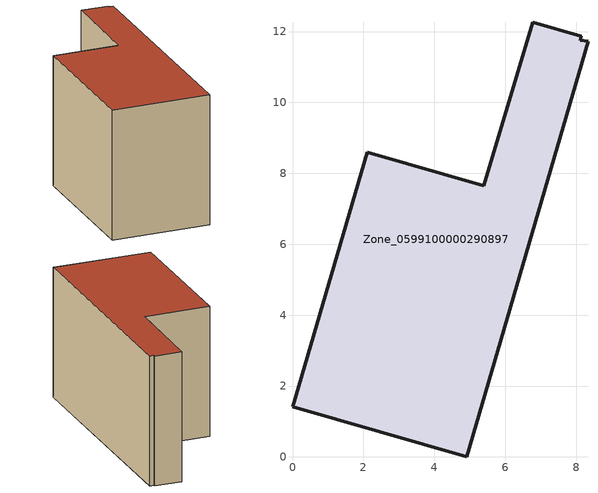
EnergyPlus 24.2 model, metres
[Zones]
Zone_0599100000290897
 floor ground (C_G): 0,1.42 2.11,8.6 5.39,7.65 6.78,12.27 8.14,11.87 8.12,11.76 8.34,11.73 4.91,0 z0
 wall outside (C_F): 2.11,8.6 0,1.42 4.91,0 8.34,11.73 8.12,11.76 8.14,11.87 6.78,12.27 5.39,7.65 2.11,8.6 z0:6.79
 roof outside (C_R): 8.34,11.73 8.12,11.76 8.14,11.87 6.78,12.27 5.39,7.65 2.11,8.6 0,1.42 4.91,0 z6.79
[BUILDING]
Pand.0599100000290897: North Axis=0; Terrain=City; Loads Convergence Tolerance Value=0.04; Temperature Convergence Tolerance Value=0.4; Solar Distribution=FullExterior; Maximum Number of Warmup Days=25; Minimum Number of Warmup Days=1
[Site:Location]
Rotterdam.The.Hague.AP_ZH_NLD Design_Conditions: Latitude=51.96; Longitude=4.45; Time Zone=1; Elevation=-4.5
[SITE:GROUNDTEMPERATURE:BUILDINGSURFACE]
18, 18, 18, 18, 18, 18, 18, 18, 18, 18, 18, 18
[MATERIAL] Thermal Absorptance=0.9; Solar Absorptance=0.7; Visible Absorptance=0.7
Name | Roughness | Thickness | Conductivity | Density | Specific Heat
G.TI.1946 | MediumSmooth | 0.15 | 1 | 540 | 1210
F.TI.1946 | Rough | 0.3 | 0.857143 | 1920 | 840
R.TI.1946 | MediumRough | 0.2 | 0.1 | 1500 | 1000
[CONSTRUCTION]
C_G: G.TI.1946
C_F: F.TI.1946
C_R: R.TI.1946
[ZONE]
Zone_0599100000290897: Type=1; Multiplier=1; Ceiling Height=Autocalculate; Volume=Autocalculate; Floor Area=autocalculate; Part of Total Floor Area=Yes
[ZONEINFILTRATION:DESIGNFLOWRATE]
Infil_Zone_0599100000290897: Zone or ZoneList or Space or SpaceList=Zone_0599100000290897; Schedule=AlwaysOn; Design Flow Rate Calculation Method=Flow/Area; Flow Rate per Floor Area=0.003; Constant Term Coefficient=1; Temperature Term Coefficient=0; Velocity Term Coefficient=0; Velocity Squared Term Coefficient=0
[HVACTEMPLATE:ZONE:IDEALLOADSAIRSYSTEM]
Zone_0599100000290897: Maximum Heating Supply Air Temperature=50; Minimum Cooling Supply Air Temperature=13; Maximum Heating Supply Air Humidity Ratio=0.0156; Minimum Cooling Supply Air Humidity Ratio=0.0077; Heating Limit=NoLimit; Cooling Limit=NoLimit; Dehumidification Control Type=ConstantSensibleHeatRatio; Cooling Sensible Heat Ratio=0.7; Dehumidification Setpoint=60; Humidification Control Type=None; Humidification Setpoint=30; Outdoor Air Method=None; Outdoor Air Flow Rate per Person=0.00944; Outdoor Air Flow Rate per Zone Floor Area=0; Outdoor Air Flow Rate per Zone=0; Demand Controlled Ventilation Type=None; Outdoor Air Economizer Type=NoEconomizer; Heat Recovery Type=None; Sensible Heat Recovery Effectiveness=0.7; Latent Heat Recovery Effectiveness=0.65
[ZONECONTROL:THERMOSTAT]
ThermostatControl_Zone_0599100000290897: Zone or ZoneList=Zone_0599100000290897; Control Type Schedule=DualSetpointControlType; Control 1=Thermostat_Zone_0599100000290897; Temperature Difference Between Cutout And Setpoint=0
[THERMOSTATSETPOINT:DUALSETPOINT]
Thermostat_Zone_0599100000290897: Heating Setpoint Temperature Schedule=HeatingSetpoint_Zone_0599100000290897; Cooling Setpoint Temperature Schedule=CoolingSetpoint_Zone_0599100000290897
[SCHEDULE:COMPACT]
HeatingSetpoint_Zone_0599100000290897: Through: 12/31, For: AllDays, Until: 24:00, 21
CoolingSetpoint_Zone_0599100000290897: Through: 12/31, For: AllDays, Until: 24:00, 24
DualSetpointControlType: Through: 12/31, For: AllDays, Until: 24:00, 4
AlwaysOn: Through: 12/31, For: AllDays, Until: 24:00, 1
